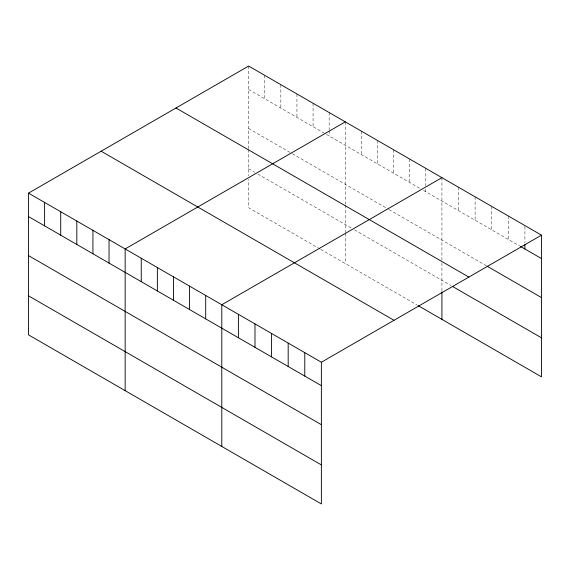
<?xml version="1.0" encoding="UTF-8"?>
<svg xmlns="http://www.w3.org/2000/svg" width="570" height="570" viewBox="0 0 570 570"><rect width="100%" height="100%" fill="white"/><g stroke="black" fill="none" stroke-linecap="round" stroke-linejoin="round"><path stroke-width="0.43" stroke-dasharray="2.85 2.14" d="M248.627 89.483L420.446 188.684M423.517 190.458L519.626 245.941M248.627 128.514L291.584 153.316M292.346 153.758L388.227 209.119M388.997 209.561L486.431 265.812M248.627 168.734L254.762 172.275M257.832 174.042L351.412 228.071M354.476 229.845L450.977 285.556M319.962 248.947L248.627 207.765L248.627 179.379M320.732 249.389L417.375 305.192M524.906 226.433L524.906 242.92M508.305 215.987L508.305 239.407M491.711 206.404L491.711 229.831M475.116 196.821L475.116 220.248M458.522 187.238L458.522 210.665M441.921 177.655L441.921 260.226M441.921 262.848L441.921 290.978M425.811 168.357L425.811 185.713M425.811 189.183L425.811 191.784M409.709 159.059L409.709 182.486M393.599 149.76L393.599 173.187M377.49 140.455L377.49 163.882M361.38 131.157L361.38 154.584M345.278 121.859L345.278 204.423M345.278 205.3L345.278 232.517M345.278 233.401L345.278 263.561M329.168 112.561L329.168 129.91M329.168 130.779L329.168 135.988M313.058 103.255L313.058 126.683M296.949 93.957L296.949 117.384M280.839 84.659L280.839 108.086M264.737 75.361L264.737 98.788M248.627 66.056L248.627 148.627M248.627 149.497L248.627 175.831"/><path stroke-width="0.85" d="M28.5 193.144L321.373 362.235L321.373 503.944L28.5 334.854L28.5 193.144L248.627 66.056L541.5 235.146L541.5 376.856L418.145 305.634M345.278 121.859L125.151 248.947L125.151 390.649M441.921 177.655L221.794 304.743L221.794 446.453M321.373 362.235L541.5 235.146M520.374 246.383L541.5 258.573M487.186 266.247L541.5 297.604M175.988 108.001L468.861 277.084M452.487 286.425L541.5 337.818M101.139 151.207L394.012 320.297M28.5 216.571L321.373 385.662M28.5 255.602L321.373 424.693M28.5 295.823L321.373 464.906M524.906 244.651L524.906 248.99M441.921 291.861L441.921 319.364M304.779 352.652L304.779 376.079M288.185 343.076L288.185 366.496M271.584 333.493L271.584 356.92M254.989 323.91L254.989 347.337M238.395 314.327L238.395 337.754M205.692 295.445L205.692 318.872M189.582 286.147L189.582 309.574M173.472 276.849L173.472 300.276M157.363 267.544L157.363 290.971M141.253 258.246L141.253 281.673M109.041 239.649L109.041 263.076M92.931 230.344L92.931 253.771M76.822 221.046L76.822 244.473M60.719 211.748L60.719 235.175M44.61 202.45L44.61 225.877"/></g></svg>
